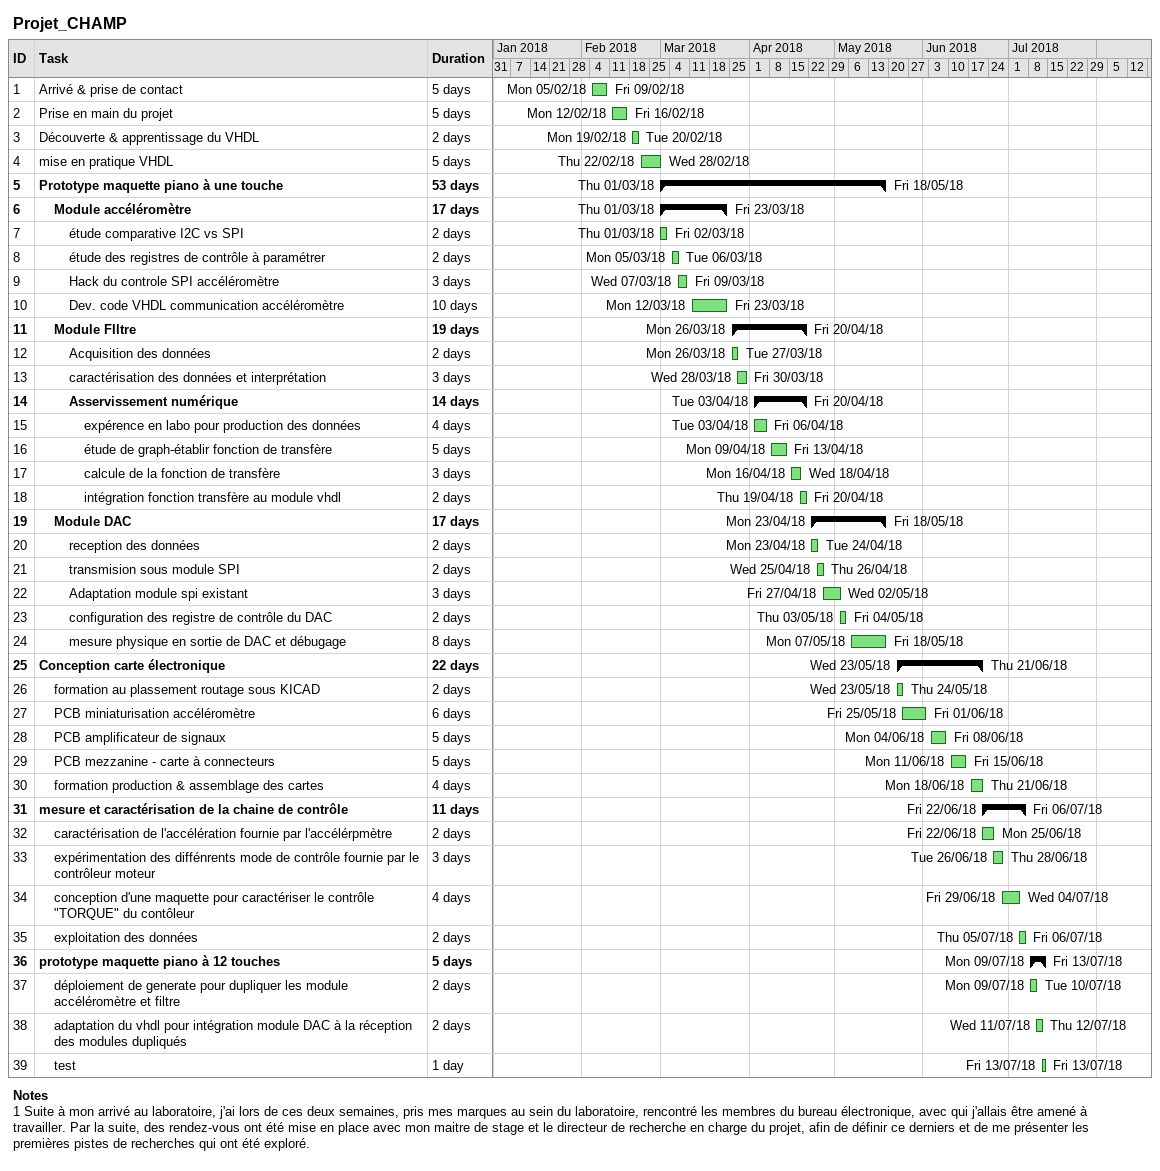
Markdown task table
Projet_CHAMP

| ID | Level | Task | Duration | Start | Finish |
|---|---|---|---|---|---|
| 1 | 1 | Arrivé & prise de contact | 5d | 2018-02-05 | 2018-02-09 |
| 2 | 1 | Prise en main du projet | 5d | 2018-02-12 | 2018-02-16 |
| 3 | 1 | Découverte & apprentissage du VHDL | 2d | 2018-02-19 | 2018-02-20 |
| 4 | 1 | mise en pratique VHDL | 5d | 2018-02-22 | 2018-02-28 |
| 5 | 1 | **Prototype maquette piano à une touche** | 53d | 2018-03-01 | 2018-05-18 |
| 6 | 2 | **Module accéléromètre** | 17d | 2018-03-01 | 2018-03-23 |
| 7 | 3 | étude comparative I2C vs SPI | 2d | 2018-03-01 | 2018-03-02 |
| 8 | 3 | étude des registres de contrôle à paramétrer | 2d | 2018-03-05 | 2018-03-06 |
| 9 | 3 | Hack du controle SPI accéléromètre | 3d | 2018-03-07 | 2018-03-09 |
| 10 | 3 | Dev. code VHDL communication accéléromètre | 10d | 2018-03-12 | 2018-03-23 |
| 11 | 2 | **Module FIltre** | 19d | 2018-03-26 | 2018-04-20 |
| 12 | 3 | Acquisition des données | 2d | 2018-03-26 | 2018-03-27 |
| 13 | 3 | caractérisation des données et interprétation | 3d | 2018-03-28 | 2018-03-30 |
| 14 | 3 | **Asservissement numérique** | 14d | 2018-04-03 | 2018-04-20 |
| 15 | 4 | expérence en labo pour production des données | 4d | 2018-04-03 | 2018-04-06 |
| 16 | 4 | étude de graph-établir fonction de transfère | 5d | 2018-04-09 | 2018-04-13 |
| 17 | 4 | calcule de la fonction de transfère | 3d | 2018-04-16 | 2018-04-18 |
| 18 | 4 | intégration fonction transfère au module vhdl | 2d | 2018-04-19 | 2018-04-20 |
| 19 | 2 | **Module DAC** | 17d | 2018-04-23 | 2018-05-18 |
| 20 | 3 | reception des données | 2d | 2018-04-23 | 2018-04-24 |
| 21 | 3 | transmision sous module SPI | 2d | 2018-04-25 | 2018-04-26 |
| 22 | 3 | Adaptation module spi existant | 3d | 2018-04-27 | 2018-05-02 |
| 23 | 3 | configuration des registre de contrôle du DAC | 2d | 2018-05-03 | 2018-05-04 |
| 24 | 3 | mesure physique en sortie de DAC et débugage | 8d | 2018-05-07 | 2018-05-18 |
| 25 | 1 | **Conception carte électronique** | 22d | 2018-05-23 | 2018-06-21 |
| 26 | 2 | formation au plassement routage sous KICAD | 2d | 2018-05-23 | 2018-05-24 |
| 27 | 2 | PCB miniaturisation accéléromètre | 6d | 2018-05-25 | 2018-06-01 |
| 28 | 2 | PCB amplificateur de signaux | 5d | 2018-06-04 | 2018-06-08 |
| 29 | 2 | PCB mezzanine - carte à connecteurs | 5d | 2018-06-11 | 2018-06-15 |
| 30 | 2 | formation production & assemblage des cartes | 4d | 2018-06-18 | 2018-06-21 |
| 31 | 1 | **mesure et caractérisation de la chaine de contrôle** | 11d | 2018-06-22 | 2018-07-06 |
| 32 | 2 | caractérisation de l'accélération fournie par l'accélérpmètre | 2d | 2018-06-22 | 2018-06-25 |
| 33 | 2 | expérimentation des diffénrents mode de contrôle fournie par le contrôleur moteur | 3d | 2018-06-26 | 2018-06-28 |
| 34 | 2 | conception d'une maquette pour caractériser le contrôle "TORQUE" du contôleur | 4d | 2018-06-29 | 2018-07-04 |
| 35 | 2 | exploitation des données | 2d | 2018-07-05 | 2018-07-06 |
| 36 | 1 | **prototype maquette piano à 12 touches** | 5d | 2018-07-09 | 2018-07-13 |
| 37 | 2 | déploiement de generate pour dupliquer les module accéléromètre et filtre | 2d | 2018-07-09 | 2018-07-10 |
| 38 | 2 | adaptation du vhdl pour intégration module DAC à la réception des modules dupliqués | 2d | 2018-07-11 | 2018-07-12 |
| 39 | 2 | test | 1d | 2018-07-13 | 2018-07-13 |

Notes
- 1: Suite à mon arrivé au laboratoire, j'ai lors de ces deux semaines, pris mes marques au sein du laboratoire, rencontré les membres du bureau électronique, avec qui j'allais être amené à travailler. Par la suite, des rendez-vous ont été mise en place avec mon maitre de stage et le directeur de recherche en charge du projet, afin de définir ce derniers et de me présenter les premières pistes de recherches qui ont été exploré.
